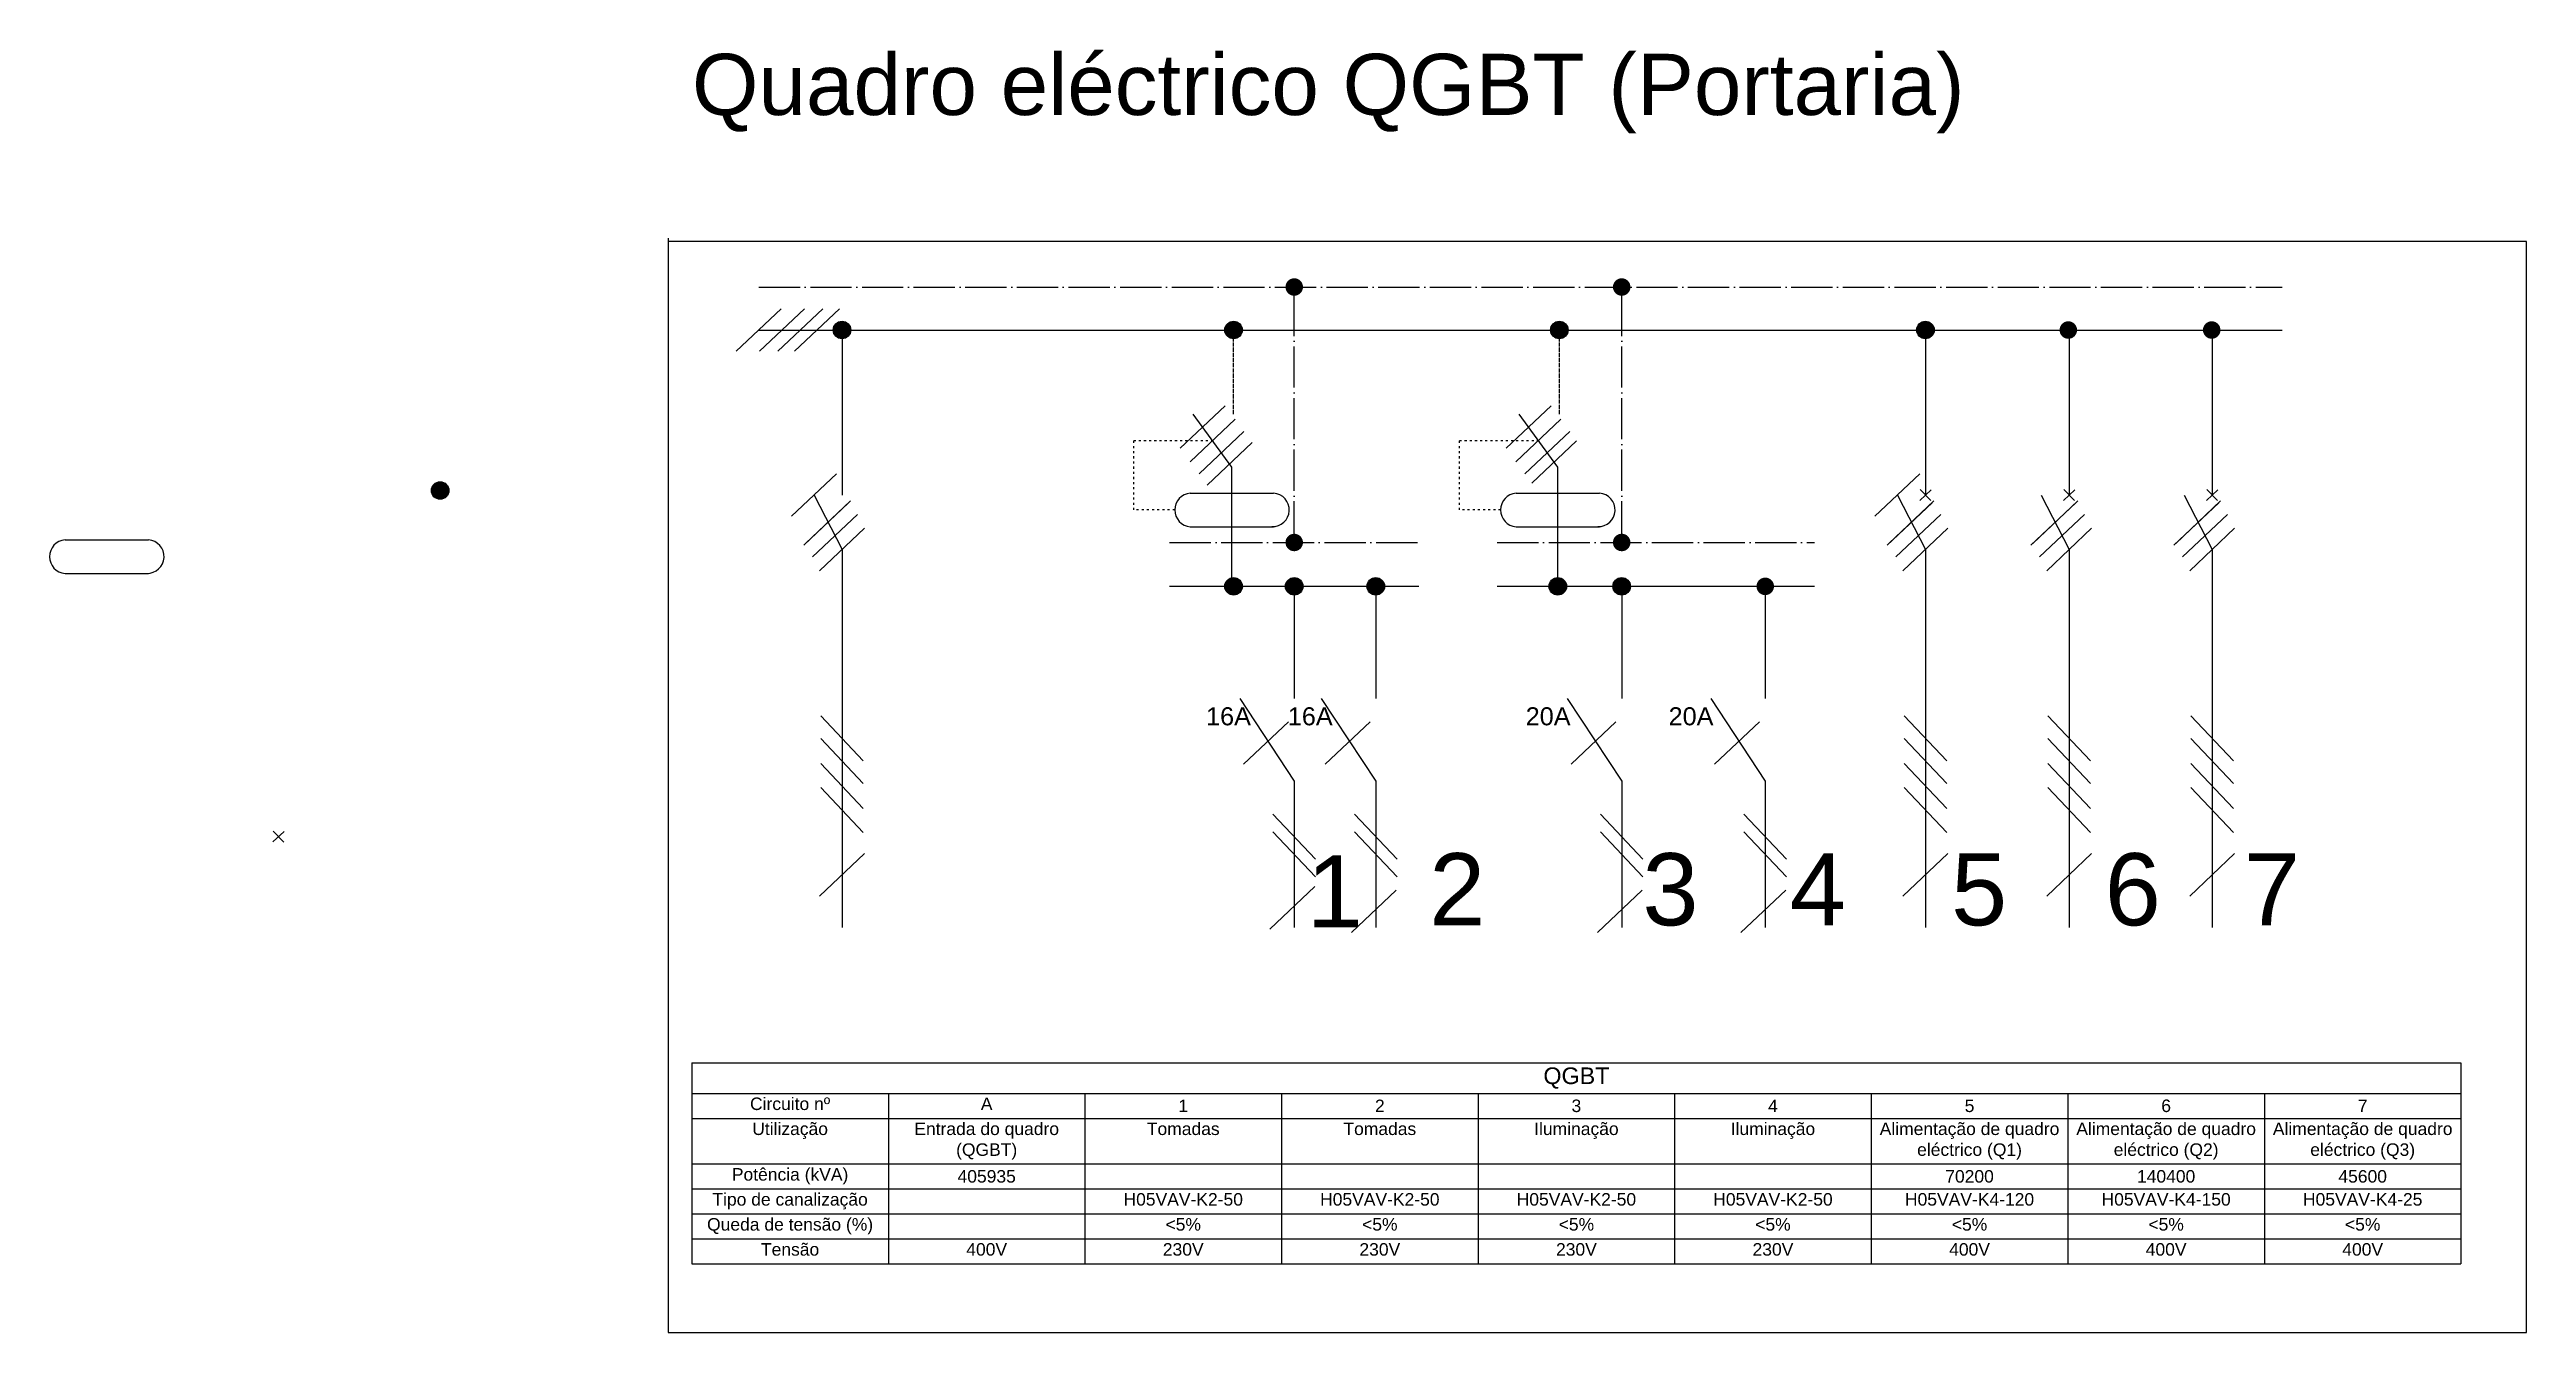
# Model space of a CAD drawing. Header units: millimetres. Extents: x 944 to 8146, y -683 to 3048.
import ezdxf

# ---------------------------------------------------------------- set-up
doc = ezdxf.new("R2010")
doc.units = ezdxf.units.MM
doc.linetypes.add('ACAD_ISO03W100', pattern=[30, 12, -18])
doc.linetypes.add('ACAD_ISO04W100', pattern=[30, 24, -3, 0, -3])
doc.styles.get("Standard").update_dxf_attribs({"font": 'arial.ttf'})

# ---------------------------------------------------------------- blocks, each defined once
blk = doc.blocks.new('*T1')
at = {"color": 0, "linetype": 'ByBlock', "lineweight": -2, "ltscale": 0.5, "transparency": 16777216}
for p, q in [((0, 0), (5144.1, 0)), ((0, 0), (0, -585.1)), ((5144.1, 0), (5144.1, -585.1)), ((0, -88.9), (5144.1, -88.9)), ((571.6, -88.9), (571.6, -585.1)), ((1143.1, -88.9), (1143.1, -585.1)), ((1714.7, -88.9), (1714.7, -585.1)), ((2286.3, -88.9), (2286.3, -585.1)), ((2857.8, -88.9), (2857.8, -585.1)), ((3429.4, -88.9), (3429.4, -585.1)), ((4001, -88.9), (4001, -585.1)), ((4572.6, -88.9), (4572.6, -585.1)), ((0, -161.6), (5144.1, -161.6)), ((0, -294.2), (5144.1, -294.2)), ((0, -366.9), (5144.1, -366.9)), ((0, -439.6), (5144.1, -439.6)), ((0, -512.4), (5144.1, -512.4)), ((0, -585.1), (5144.1, -585.1))]:
    blk.add_line(p, q, dxfattribs=at)
at = {"color": 0, "ltscale": 0.5, "transparency": 16777216}
for s, insert, char_height, width, attachment_point in [('QGBT', (2572.1, -44.4), 48.49, 5119.881, 5), ('Circuito nº', (285.8, -101), 36.364, 547.327, 2), ('A', (857.4, -101), 36.4, 547.327, 2), ('1', (1428.9, -125.3), 36.4, 547.327, 5), ('2', (2000.5, -125.3), 36.4, 547.327, 5), ('3', (2572.1, -125.3), 36.4, 547.327, 5), ('4', (3143.6, -125.3), 36.4, 547.327, 5), ('5', (3715.2, -125.3), 36.4, 547.327, 5), ('6', (4286.8, -125.3), 36.4, 547.327, 5), ('7', (4858.3, -125.3), 36.4, 547.327, 5), ('Utilização', (285.8, -173.7), 36.36, 547.327, 2), ('Entrada do quadro (QGBT)', (857.4, -173.7), 36.364, 547.327, 2), ('Tomadas', (1428.9, -173.7), 36.36, 547.327, 2), ('Tomadas', (2000.5, -173.7), 36.36, 547.327, 2), ('Iluminação', (2572.1, -173.7), 36.36, 547.327, 2), ('Iluminação', (3143.6, -173.7), 36.36, 547.327, 2), ('Alimentação de quadro eléctrico (Q1)', (3715.2, -173.7), 36.364, 547.327, 2), ('Alimentação de quadro eléctrico (Q2)', (4286.8, -173.7), 36.364, 547.327, 2), ('Alimentação de quadro eléctrico (Q3)', (4858.3, -173.7), 36.364, 547.327, 2), ('Potência (kVA)', (285.8, -306.3), 36.364, 547.327, 2), ('405935', (857.4, -330.5), 36.36, 547.327, 5), ('70200', (3715.2, -330.5), 36.36, 547.327, 5), ('140400', (4286.8, -330.5), 36.36, 547.327, 5), ('45600', (4858.3, -330.5), 36.36, 547.327, 5), ('Tipo de canalização', (285.8, -379), 36.364, 547.327, 2), ('H05VAV-K2-50', (1428.9, -379), 36.364, 547.327, 2), ('H05VAV-K2-50', (2000.5, -379), 36.364, 547.327, 2), ('H05VAV-K2-50', (2572.1, -379), 36.364, 547.327, 2), ('H05VAV-K2-50', (3143.6, -379), 36.364, 547.327, 2), ('H05VAV-K4-120', (3715.2, -379), 36.364, 547.327, 2), ('H05VAV-K4-150', (4286.8, -379), 36.364, 547.327, 2), ('H05VAV-K4-25', (4858.3, -379), 36.364, 547.327, 2), ('Queda de tensão (%)', (285.8, -451.7), 36.364, 547.327, 2), ('<5%', (1428.9, -451.7), 36.36, 547.327, 2), ('<5%', (2000.5, -451.7), 36.36, 547.327, 2), ('<5%', (2572.1, -451.7), 36.36, 547.327, 2), ('<5%', (3143.6, -451.7), 36.36, 547.327, 2), ('<5%', (3715.2, -451.7), 36.36, 547.327, 2), ('<5%', (4286.8, -451.7), 36.36, 547.327, 2), ('<5%', (4858.3, -451.7), 36.36, 547.327, 2), ('Tensão', (285.8, -524.5), 36.36, 547.327, 2), ('400V', (857.4, -524.5), 36.36, 547.327, 2), ('230V', (1428.9, -524.5), 36.36, 547.327, 2), ('230V', (2000.5, -524.5), 36.36, 547.327, 2), ('230V', (2572.1, -524.5), 36.36, 547.327, 2), ('230V', (3143.6, -524.5), 36.36, 547.327, 2), ('400V', (3715.2, -524.5), 36.36, 547.327, 2), ('400V', (4286.8, -524.5), 36.36, 547.327, 2), ('400V', (4858.3, -524.5), 36.36, 547.327, 2)]:
    blk.add_mtext(s, dxfattribs=dict(at, insert=insert, char_height=char_height, width=width, attachment_point=attachment_point))

msp = doc.modelspace()

# ---------------------------------------------------------------- hatches: boundary and pattern name
at = {"linetype": 'ACAD_ISO04W100', "ltscale": 0.5}
h = msp.add_hatch(color=1, dxfattribs=at)
h.dxf.hatch_style = 1
h.paths.add_polyline_path([(4537.9, 2357.2, 1), (4588.8, 2357.2, 1)])
h = msp.add_hatch(color=1, dxfattribs=at)
h.dxf.hatch_style = 1
h.paths.add_polyline_path([(5490, 2357.2, 1), (5541, 2357.2, 1)])
h = msp.add_hatch(color=1, dxfattribs=at)
h.dxf.hatch_style = 1
h.paths.add_polyline_path([(3223, 2232.1, 1), (3274, 2232.1, 1)])
h = msp.add_hatch(color=1, dxfattribs=at)
h.dxf.hatch_style = 1
h.paths.add_polyline_path([(4361.5, 2232.1, 1), (4412.5, 2232.1, 1)])
h = msp.add_hatch(color=1, dxfattribs=at)
h.dxf.hatch_style = 1
h.paths.add_polyline_path([(5308.8, 2232.1, 1), (5359.8, 2232.1, 1)])
h = msp.add_hatch(color=1, dxfattribs=at)
h.dxf.hatch_style = 1
h.paths.add_polyline_path([(6373.1, 2232.1, 1), (6424.1, 2232.1, 1)])
h = msp.add_hatch(color=1, dxfattribs=at)
h.dxf.hatch_style = 1
h.paths.add_polyline_path([(6788.6, 2232.1, 1), (6839.6, 2232.1, 1)])
h = msp.add_hatch(color=1, dxfattribs=at)
h.dxf.hatch_style = 1
h.paths.add_polyline_path([(7205.5, 2232.1, 1), (7256.5, 2232.1, 1)])
h = msp.add_hatch(color=1, dxfattribs=at)
h.dxf.hatch_style = 1
h.paths.add_polyline_path([(2054.4, 1765.2, 1), (2105.4, 1765.2, 1)])
h = msp.add_hatch(color=1, dxfattribs=at)
h.dxf.hatch_style = 1
h.paths.add_polyline_path([(4537.9, 1614.2, 1), (4588.8, 1614.2, 1)])
h = msp.add_hatch(color=1, dxfattribs=at)
h.dxf.hatch_style = 1
h.paths.add_polyline_path([(5490, 1614.2, 1), (5541, 1614.2, 1)])
at = {"linetype": 'Continuous', "ltscale": 0.5}
h = msp.add_hatch(color=1, dxfattribs=at)
h.dxf.hatch_style = 1
h.paths.add_polyline_path([(4361.5, 1486.6, 1), (4412.5, 1486.6, 1)])
h = msp.add_hatch(color=1, dxfattribs=at)
h.dxf.hatch_style = 1
h.paths.add_polyline_path([(4537.9, 1486.6, 1), (4588.8, 1486.6, 1)])
h = msp.add_hatch(color=1, dxfattribs=at)
h.dxf.hatch_style = 1
h.paths.add_polyline_path([(4774.9, 1486.6, 1), (4825.9, 1486.6, 1)])
h = msp.add_hatch(color=1, dxfattribs=at)
h.dxf.hatch_style = 1
h.paths.add_polyline_path([(5304.1, 1486.6, 1), (5355.1, 1486.6, 1)])
h = msp.add_hatch(color=1, dxfattribs=at)
h.dxf.hatch_style = 1
h.paths.add_polyline_path([(5490, 1486.6, 1), (5541, 1486.6, 1)])
h = msp.add_hatch(color=1, dxfattribs=at)
h.dxf.hatch_style = 1
h.paths.add_polyline_path([(5907.4, 1486.6, 1), (5958.4, 1486.6, 1)])

# ---------------------------------------------------------------- linework, layer by layer
for p, q in [((2743.1, 2498.9), (2743.1, -683.3)), ((8146.2, 2489.1), (2743.1, 2489.1)), ((8146.2, -683.3), (8146.2, 2489.1)), ((2743.1, -683.3), (8146.2, -683.3))]:
    msp.add_line(p, q)
at = {"color": 3, "linetype": 'ACAD_ISO04W100', "ltscale": 5}
for p, q in [((3006.4, 2357.2), (7435.6, 2357.2)), ((4201, 1614.2), (4925.7, 1614.2)), ((5153.2, 1614.2), (6076.5, 1614.2))]:
    msp.add_line(p, q, dxfattribs=at)
at = {"color": 1, "linetype": 'ACAD_ISO04W100', "ltscale": 5}
for p, q in [((4563.4, 1614.2), (4563.4, 2357.2)), ((5515.5, 1614.2), (5515.5, 2357.2))]:
    msp.add_line(p, q, dxfattribs=at)
at = {"color": 2, "ltscale": 0.5}
for p, q in [((2941.1, 2170.2), (3071.7, 2293.9)), ((3008.7, 2170.2), (3139.3, 2293.9)), ((3061.8, 2170.2), (3192.4, 2293.9)), ((3110.4, 2170.2), (3241.1, 2293.9)), ((4362.8, 2011.8), (4232.1, 1888.2)), ((4391.4, 1972.6), (4260.7, 1849)), ((5310.1, 2011.8), (5179.5, 1888.2)), ((5338.7, 1972.6), (5208.1, 1849)), ((4417.2, 1937.1), (4286.6, 1813.5)), ((4440.7, 1904.9), (4310.1, 1781.3)), ((5364.6, 1937.1), (5234, 1813.5)), ((5384.4, 1909.9), (5253.8, 1786.3)), ((3101.9, 1690.4), (3232.6, 1814)), ((6252, 1690.4), (6382.6, 1814)), ((3267.8, 1729.7), (3137.1, 1606.1)), ((3142.6, 1611.3), (3273.2, 1734.9)), ((6417.8, 1729.7), (6287.1, 1606.1)), ((6292.6, 1611.3), (6423.2, 1734.9)), ((6382.2, 1736.7), (6414.9, 1767.6)), ((6414, 1735.9), (6383.1, 1768.5)), ((6835.8, 1729.7), (6705.1, 1606.1)), ((6710.6, 1611.3), (6841.3, 1734.9)), ((6800.2, 1736.7), (6832.9, 1767.6)), ((6832, 1735.9), (6801.1, 1768.5)), ((7251.5, 1729.7), (7120.9, 1606.1)), ((7126.4, 1611.3), (7257, 1734.9)), ((7216, 1736.7), (7248.7, 1767.6)), ((7247.8, 1735.9), (7216.9, 1768.5)), ((3162.7, 1572.1), (3293.3, 1695.8)), ((6312.7, 1572.1), (6443.4, 1695.8)), ((6730.7, 1572.1), (6861.4, 1695.8)), ((7146.5, 1572.1), (7277.1, 1695.8)), ((989.3, 1621.6), (1231.7, 1621.6)), ((3183.2, 1532.2), (3313.9, 1655.8)), ((6333.2, 1532.2), (6463.9, 1655.8)), ((6751.2, 1532.2), (6881.9, 1655.8)), ((7167, 1532.2), (7297.7, 1655.8)), ((989.3, 1524.3), (1231.7, 1524.3)), ((3310.4, 978.9), (3186.7, 1109.6)), ((4546.7, 1093), (4416, 969.4)), ((4783.7, 1093), (4653, 969.4)), ((5498.8, 1093), (5368.1, 969.4)), ((5916.2, 1093), (5785.6, 969.4)), ((6460.4, 978.9), (6336.7, 1109.6)), ((6878.4, 978.9), (6754.8, 1109.6)), ((7294.1, 978.9), (7170.5, 1109.6)), ((3310.4, 913.6), (3186.7, 1044.3)), ((6460.4, 913.6), (6336.7, 1044.3)), ((6878.4, 913.6), (6754.8, 1044.3)), ((7294.1, 913.6), (7170.5, 1044.3)), ((3310.4, 841), (3186.7, 971.6)), ((6460.4, 841), (6336.7, 971.6)), ((6878.4, 841), (6754.8, 971.6)), ((7294.1, 841), (7170.5, 971.6)), ((3310.4, 770.6), (3186.7, 901.2)), ((6460.4, 770.6), (6336.7, 901.2)), ((6878.4, 770.6), (6754.8, 901.2)), ((7294.1, 770.6), (7170.5, 901.2)), ((4625.2, 693.3), (4501.5, 824)), ((4862.2, 693.3), (4738.6, 824)), ((5577.3, 693.3), (5453.7, 824)), ((5994.7, 693.3), (5871.1, 824)), ((1593.5, 743.2), (1626.1, 774.1)), ((1625.3, 742.3), (1594.4, 775)), ((4625.2, 642.2), (4501.5, 772.9)), ((4862.2, 642.2), (4738.6, 772.9)), ((5577.3, 642.2), (5453.7, 772.9)), ((5994.7, 642.2), (5871.1, 772.9)), ((3183.2, 586), (3313.9, 709.6)), ((6333.2, 586), (6463.9, 709.6)), ((6751.2, 586), (6881.9, 709.6)), ((7167, 586), (7297.7, 709.6)), ((4623.2, 613.6), (4492.6, 489.9)), ((4860.2, 603.3), (4729.6, 479.6)), ((5575.3, 603.3), (5444.7, 479.6)), ((5992.8, 603.3), (5862.1, 479.6))]:
    msp.add_line(p, q, dxfattribs=at)
at = {"color": 4, "linetype": 'Continuous', "ltscale": 5}
msp.add_line((3006.4, 2232.1), (7435.6, 2232.1), dxfattribs=at)
at = {"color": 1, "linetype": 'Continuous', "ltscale": 0.5}
for p, q in [((3248.5, 2232.1), (3248.5, 1752.2)), ((6398.6, 2232.1), (6398.6, 1752.2)), ((6816.6, 2232.1), (6816.6, 1752.2)), ((7232.3, 2232.1), (7232.3, 1752.2)), ((4382.2, 1486.6), (4382.2, 1833.7)), ((5329.6, 1486.6), (5329.6, 1833.7)), ((3167.3, 1752.2), (3248.5, 1594)), ((6317.3, 1752.2), (6398.6, 1594)), ((6735.3, 1752.2), (6816.6, 1594)), ((7151, 1752.2), (7232.3, 1594)), ((3248.5, 1594), (3248.5, 494.6)), ((6398.6, 1594), (6398.6, 494.6)), ((6816.6, 1594), (6816.6, 494.6)), ((7232.3, 1594), (7232.3, 494.6)), ((4563.4, 1486.6), (4563.4, 1160.1)), ((4800.4, 1486.6), (4800.4, 1160.1)), ((5515.5, 1486.6), (5515.5, 1160.1)), ((5932.9, 1486.6), (5932.9, 1160.1)), ((4405.1, 1160.1), (4563.4, 920.5)), ((4642.1, 1160.1), (4800.4, 920.5)), ((5357.2, 1160.1), (5515.5, 920.5)), ((5774.6, 1160.1), (5932.9, 920.5)), ((4563.4, 920.5), (4563.4, 494.6)), ((4800.4, 920.5), (4800.4, 494.6)), ((5515.5, 920.5), (5515.5, 494.6)), ((5932.9, 920.5), (5932.9, 494.6))]:
    msp.add_line(p, q, dxfattribs=at)
at = {"color": 1, "linetype": 'ACAD_ISO04W100', "ltscale": 0.5}
for p, q in [((4387, 1987.8), (4387, 2232.1)), ((5334.3, 1987.8), (5334.3, 2232.1))]:
    msp.add_line(p, q, dxfattribs=at)
at = {"color": 1, "ltscale": 0.5}
for p, q in [((4382.2, 1833.7), (4269.9, 1987.8)), ((5329.6, 1833.7), (5217.3, 1987.8)), ((4261, 1757.5), (4503.4, 1757.5)), ((5208.3, 1757.5), (5450.8, 1757.5)), ((4261, 1660.2), (4503.4, 1660.2)), ((5208.3, 1660.2), (5450.8, 1660.2))]:
    msp.add_line(p, q, dxfattribs=at)
at = {"color": 1, "linetype": 'ACAD_ISO03W100', "ltscale": 0.5}
for p, q in [((4096.5, 1708.8), (4096.5, 1910.8)), ((4096.5, 1910.8), (4326.1, 1910.8)), ((5043.8, 1708.8), (5043.8, 1910.8)), ((5043.8, 1910.8), (5273.4, 1910.8)), ((4215.9, 1708.8), (4096.5, 1708.8)), ((5163.3, 1708.8), (5043.8, 1708.8))]:
    msp.add_line(p, q, dxfattribs=at)
at = {"color": 4, "linetype": 'Continuous'}
for p, q in [((4563.4, 1486.6), (4201, 1486.6)), ((4925.7, 1486.6), (4563.4, 1486.6)), ((5515.5, 1486.6), (5153.2, 1486.6)), ((6076.5, 1486.6), (5515.5, 1486.6))]:
    msp.add_line(p, q, dxfattribs=at)
at = {"color": 1, "ltscale": 0.5}
for centre in [(3248.5, 2232.1), (4387, 2232.1), (5334.3, 2232.1), (6398.6, 2232.1), (2079.9, 1765.2)]:
    msp.add_circle(centre, 25.5, dxfattribs=at)
at = {"color": 1, "linetype": 'Continuous', "ltscale": 0.5}
for centre in [(4387, 1486.6), (4563.4, 1486.6), (4800.4, 1486.6), (5329.6, 1486.6), (5515.5, 1486.6)]:
    msp.add_circle(centre, 25.5, dxfattribs=at)
at = {"color": 1, "ltscale": 0.5}
for centre, radius, start, end in [((4264.7, 1708.8), 48.8, 94.37013, 265.62987), ((4500.3, 1708.9), 48.7, 267.9334, 86.30006), ((5212.1, 1708.8), 48.8, 94.37013, 265.62987), ((5447.6, 1708.9), 48.7, 267.9334, 86.30006)]:
    msp.add_arc(centre, radius, start, end, dxfattribs=at)
at = {"color": 2, "ltscale": 0.5}
for centre, radius, start, end in [((993, 1572.9), 48.8, 94.37013, 265.62987), ((1228.6, 1573), 48.7, 267.9334, 86.30006)]:
    msp.add_arc(centre, radius, start, end, dxfattribs=at)

# ---------------------------------------------------------------- block references
msp.add_blockref('*T1', (2811.7, 101))

# ---------------------------------------------------------------- texts
for s, height, p in [('Quadro eléctrico QGBT (Portaria)', 177.852, (2812.3, 2857.5)), ('16A', 52.47, (4307, 1082.5)), ('16A', 52.47, (4544.7, 1082.5)), ('20A', 52.47, (5236.4, 1082.5)), ('20A', 52.47, (5651.9, 1082.5)), ('1', 209.9, (4599.7, 494.6)), ('2', 209.9, (4955.7, 500.7)), ('3', 209.9, (5575.8, 500.7)), ('4', 209.9, (6004.2, 500.7)), ('5', 209.9, (6473.2, 500.7)), ('6', 209.9, (6920.1, 500.7)), ('7', 209.9, (7324.5, 500.7))]:
    msp.add_text(s, height=height).set_placement(p)

doc.saveas('drawing.dxf')
